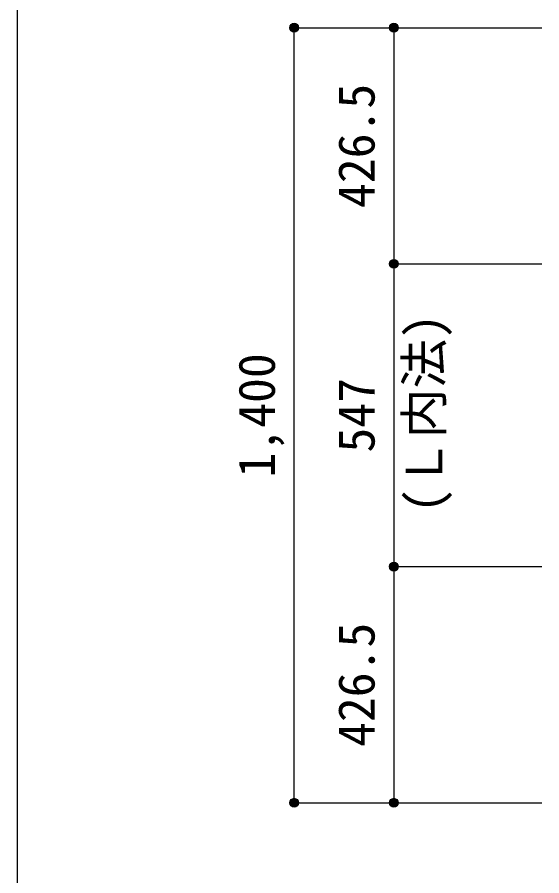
# Model space of a CAD drawing. Units: millimetres at full size, sheet at 1:30. Extents: x -5973 to 5954, y -4195 to 4201.
# Drawn here: x -5973 to -5026, y 1624 to 3175 of the extents above; entities that cross this region are included whole.
import ezdxf
from ezdxf.enums import TextEntityAlignment as Align

# ---------------------------------------------------------------- set-up
doc = ezdxf.new("R2010")
doc.units = ezdxf.units.MM
doc.header["$LTSCALE"] = 30
doc.header["$PDMODE"] = 32
doc.header["$PDSIZE"] = 15
for name, color, linetype in [('0-7_文字', 4, 'Continuous'), ('0-D_寸法', 4, 'Continuous'), ('F-0_枠', 6, 'Continuous')]:
    doc.layers.add(name, color=color, linetype=linetype)
doc.styles.add('ＭＳ ゴシック', font='')
doc.styles.get('ＭＳ ゴシック').set_extended_font_data('MS Gothic')

msp = doc.modelspace()

# ---------------------------------------------------------------- linework, layer by layer
at = {"layer": '0-D_寸法'}
for p, q in [((-5472.84, 3156.03), (-5292.84, 3156.03)), ((-5472.84, 3156.03), (-5292.84, 3156.03)), ((-5472.84, 1756.03), (-5472.84, 3156.03)), ((-5292.84, 3156.03), (-5292.84, 2729.53)), ((-5292.84, 3156.03), (-5025.8, 3156.03)), ((-5292.84, 2729.53), (-5025.8, 2729.53)), ((-5292.84, 2729.53), (-5292.84, 2182.53)), ((-5292.84, 2182.53), (-5025.8, 2182.53)), ((-5292.84, 2182.53), (-5292.84, 1756.03)), ((-5472.84, 1756.03), (-5292.84, 1756.03)), ((-5292.84, 1756.03), (-5025.8, 1756.03)), ((-5292.84, 1756.03), (-5025.8, 1756.03))]:
    msp.add_line(p, q, dxfattribs=at)
for centre, radius in [((-5472.84, 3156.03), 8), ((-5472.84, 3156.03), 7.2), ((-5472.84, 3156.03), 6.4), ((-5472.84, 3156.03), 5.6), ((-5472.84, 3156.03), 4.8), ((-5472.84, 3156.03), 4), ((-5472.84, 3156.03), 3.2), ((-5472.84, 3156.03), 2.4), ((-5472.84, 3156.03), 1.6), ((-5472.84, 3156.03), 0.8), ((-5292.84, 3156.03), 8), ((-5292.84, 3156.03), 7.2), ((-5292.84, 3156.03), 6.4), ((-5292.84, 3156.03), 5.6), ((-5292.84, 3156.03), 4.8), ((-5292.84, 3156.03), 4), ((-5292.84, 3156.03), 3.2), ((-5292.84, 3156.03), 2.4), ((-5292.84, 3156.03), 1.6), ((-5292.84, 3156.03), 0.8), ((-5292.84, 2729.53), 8), ((-5292.84, 2729.53), 7.2), ((-5292.84, 2729.53), 6.4), ((-5292.84, 2729.53), 5.6), ((-5292.84, 2729.53), 4.8), ((-5292.84, 2729.53), 4), ((-5292.84, 2729.53), 3.2), ((-5292.84, 2729.53), 2.4), ((-5292.84, 2729.53), 1.6), ((-5292.84, 2729.53), 0.8), ((-5292.84, 2182.53), 8), ((-5292.84, 2182.53), 7.2), ((-5292.84, 2182.53), 6.4), ((-5292.84, 2182.53), 5.6), ((-5292.84, 2182.53), 4.8), ((-5292.84, 2182.53), 4), ((-5292.84, 2182.53), 3.2), ((-5292.84, 2182.53), 2.4), ((-5292.84, 2182.53), 1.6), ((-5292.84, 2182.53), 0.8), ((-5472.84, 1756.03), 8), ((-5472.84, 1756.03), 7.2), ((-5472.84, 1756.03), 6.4), ((-5472.84, 1756.03), 5.6), ((-5472.84, 1756.03), 4.8), ((-5472.84, 1756.03), 4), ((-5472.84, 1756.03), 3.2), ((-5472.84, 1756.03), 2.4), ((-5472.84, 1756.03), 1.6), ((-5472.84, 1756.03), 0.8), ((-5292.84, 1756.03), 8), ((-5292.84, 1756.03), 7.2), ((-5292.84, 1756.03), 6.4), ((-5292.84, 1756.03), 5.6), ((-5292.84, 1756.03), 4.8), ((-5292.84, 1756.03), 4), ((-5292.84, 1756.03), 3.2), ((-5292.84, 1756.03), 2.4), ((-5292.84, 1756.03), 1.6), ((-5292.84, 1756.03), 0.8)]:
    msp.add_circle(centre, radius, dxfattribs=at)
at = {"layer": '0-D_寸法', "color": 7}
for p in [(-5472.84, 3156.03), (-5292.84, 3156.03), (-5292.84, 3156.03), (-5292.84, 2729.53), (-5292.84, 2729.53), (-5292.84, 2182.53), (-5292.84, 2182.53), (-5472.84, 1756.03), (-5292.84, 1756.03), (-5292.84, 1756.03)]:
    msp.add_point(p, dxfattribs=at)
at = {"layer": 'F-0_枠'}
msp.add_line((-5972.88, 4201.15), (-5972.88, -4195.24), dxfattribs=at)

# ---------------------------------------------------------------- texts
at = {"layer": '0-7_文字', "style": 'ＭＳ ゴシック'}
msp.add_text('(Ｌ内法)', height=65.98, rotation=90, dxfattribs=at).set_placement((-5185.6, 2279.25), align=Align.BOTTOM_LEFT)
at = {"layer": '0-D_寸法', "style": 'ＭＳ ゴシック'}
for s, p in [('426.5', (-5307.84, 2830.28)), ('1,400', (-5487.84, 2343.53)), ('547', (-5307.84, 2388.53)), ('426.5', (-5307.84, 1856.78))]:
    msp.add_text(s, height=65.98, rotation=90, dxfattribs=at).set_placement(p, align=Align.BOTTOM_LEFT)

doc.saveas('drawing.dxf')
